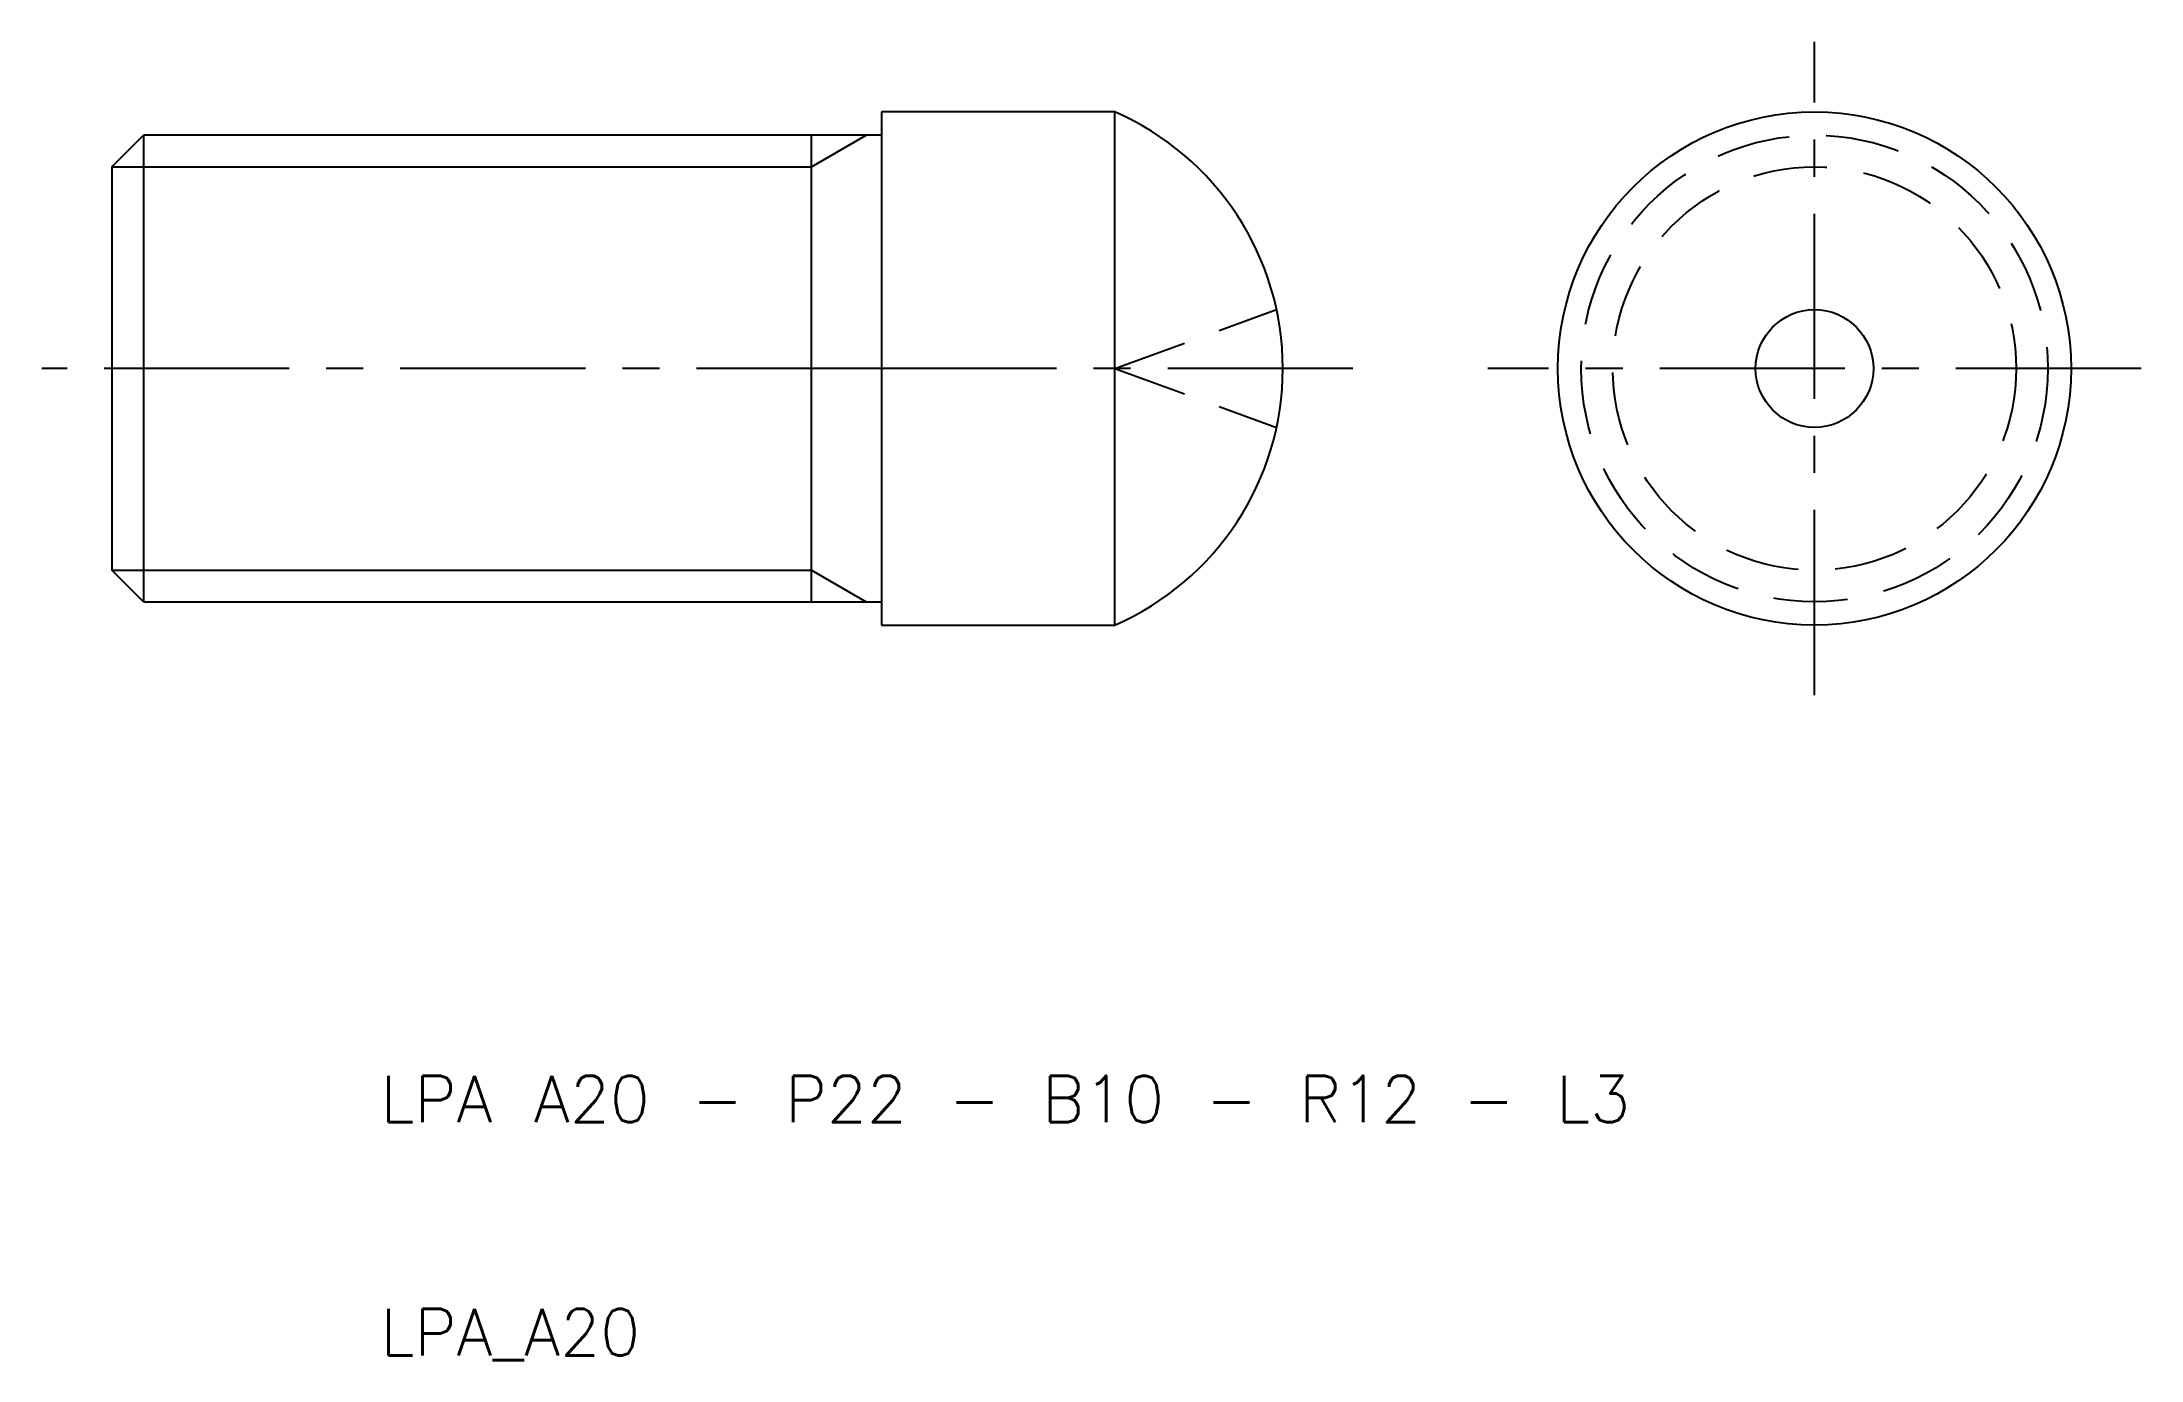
# Model space of a CAD drawing. Extents: x 14 to 104, y 7.5 to 64.
import ezdxf

# ---------------------------------------------------------------- set-up
doc = ezdxf.new("R2010")
doc.units = 0
doc.header["$LTSCALE"] = 0.25
doc.linetypes.add('CENTER', pattern=[50.8, 31.75, -6.35, 6.35, -6.35])
doc.linetypes.add('DASHED', pattern=[19.05, 12.7, -6.35])
doc.layers.get('0').update_dxf_attribs({"linetype": 'CONTINUOUS'})
doc.layers.add('CENTER', color=1, linetype='CENTER')
doc.styles.get("Standard").update_dxf_attribs({"font": 'txt.shx'})

msp = doc.modelspace()

# ---------------------------------------------------------------- linework, layer by layer
for p, q in [((50, 61), (50, 39)), ((60, 61), (50, 61)), ((60, 39), (60, 61)), ((17, 58.647), (18.353, 60)), ((18.353, 60), (18.353, 40)), ((50, 60), (18.353, 60)), ((47, 40), (47, 60)), ((17, 58.647), (17, 41.353)), ((18.353, 40), (17, 41.353)), ((18.353, 40), (50, 40)), ((50, 39), (60, 39))]:
    msp.add_line(p, q)
at = {"color": 3}
for p, q in [((47, 58.647), (49.343, 60)), ((17, 58.647), (47, 58.647)), ((17, 41.353), (47, 41.353)), ((47, 41.353), (49.343, 40))]:
    msp.add_line(p, q, dxfattribs=at)
at = {"color": 3, "linetype": 'DASHED'}
for q in [(66.936, 52.524), (66.936, 47.476)]:
    msp.add_line((60, 50), q, dxfattribs=at)
for radius in [11, 2.524]:
    msp.add_circle((90, 50), radius)
for radius in [10, 8.647]:
    msp.add_circle((90, 50), radius, dxfattribs=at)
msp.add_arc((55.204, 50), 12, 293.55646, 66.44354)
at = {"layer": 'CENTER', "color": 1, "linetype": 'CENTER'}
for p, q in [((90, 36), (90, 64)), ((50, 50), (14, 50)), ((70.204, 50), (50, 50)), ((104, 50), (76, 50))]:
    msp.add_line(p, q, dxfattribs=at)

# ---------------------------------------------------------------- texts
for s, p in [('LPA A20 - P22 - B10 - R12 - L3', (28.51, 17.683)), ('LPA_A20', (28.51, 7.683))]:
    msp.add_text(s, height=2).set_placement(p)

doc.saveas('drawing.dxf')
